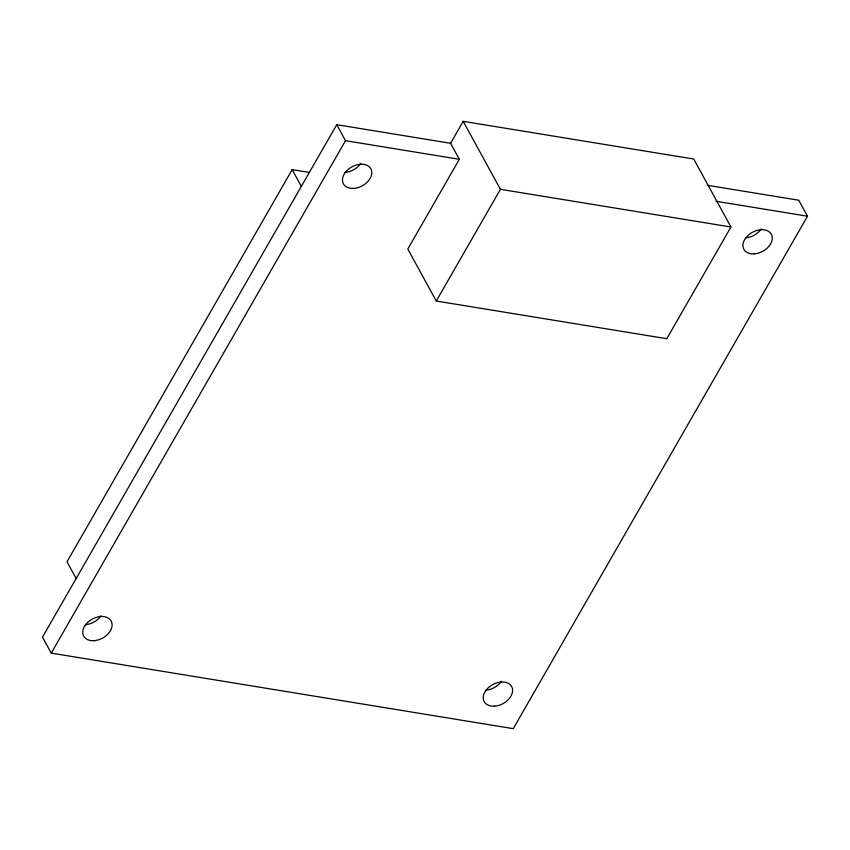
<?xml version="1.0" encoding="UTF-8"?>
<svg xmlns="http://www.w3.org/2000/svg" width="850" height="850" viewBox="0 0 850 850"><rect width="100%" height="100%" fill="white"/><g stroke="black" fill="none" stroke-linecap="round" stroke-linejoin="round"><path stroke-width="1.27" d="M309.198 172.423L292.177 169.639L67.001 561.786L76.16 578.51M450.585 143.299L463.197 121.338L693.717 159.024L730.936 227.003L666.793 338.714L436.273 301.027L407.809 249.039L459.34 159.29L450.585 143.299L336.749 124.684L42.5 637.128L51.255 653.119L513.251 728.662L807.5 216.219L798.745 200.228L707.242 185.268M51.255 653.119L345.504 140.686L336.749 124.684M436.273 301.027L500.416 189.316L463.197 121.338M345.504 140.686L459.34 159.29M716.008 201.259L807.5 216.219M500.416 189.316L730.936 227.003M292.177 169.639L301.336 186.363M501.489 681.254A15.672 10.827 -28.7 0 1 485.892 690.168M360.729 163.476A15.672 10.827 -28.7 0 1 345.121 172.391M101.012 615.772A15.672 10.827 -28.7 0 1 85.414 624.686M761.207 228.958A15.672 10.827 -28.7 0 1 745.599 237.873M494.647 706.159A15.672 10.827 -28.7 0 0 511.934 687.161A15.672 10.827 -28.7 0 0 487.114 688.957A15.672 10.827 -28.7 0 0 494.647 706.159M94.169 640.677A15.672 10.827 -28.7 0 0 111.456 621.679A15.672 10.827 -28.7 0 0 86.636 623.464A15.672 10.827 -28.7 0 0 94.169 640.677M353.876 188.381A15.672 10.827 -28.7 0 0 371.163 169.384A15.672 10.827 -28.7 0 0 346.343 171.179A15.672 10.827 -28.7 0 0 353.876 188.381M754.354 253.863A15.672 10.827 -28.7 0 0 771.641 234.866A15.672 10.827 -28.7 0 0 746.821 236.661A15.672 10.827 -28.7 0 0 754.354 253.863"/></g></svg>
